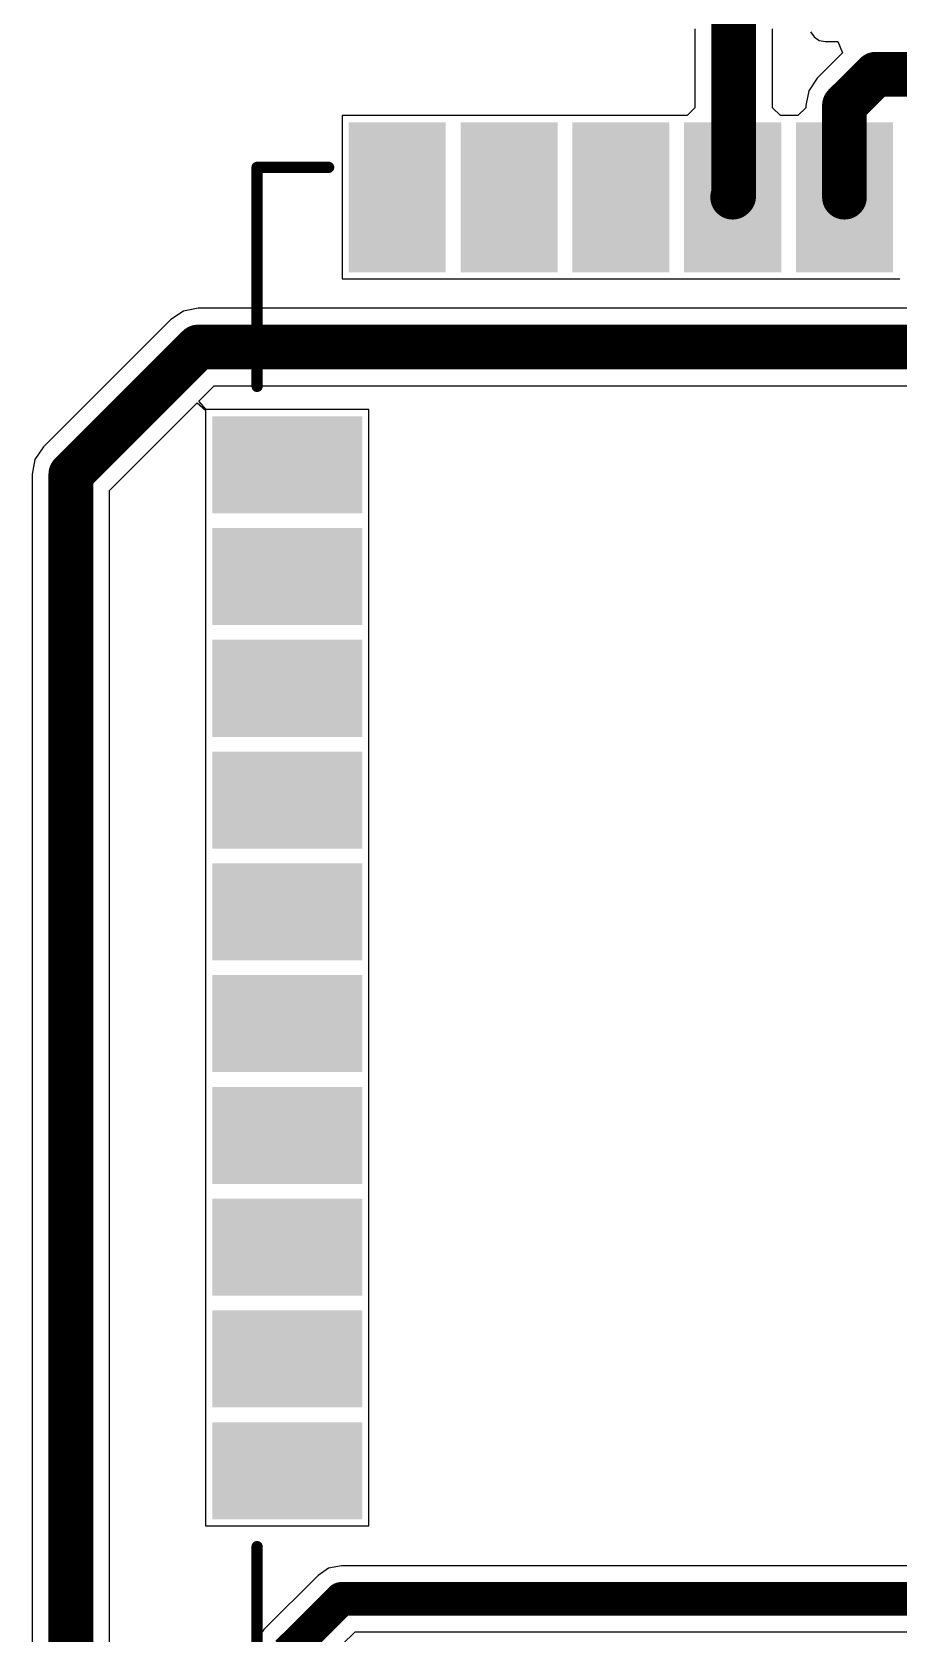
# Model space of a CAD drawing. Header units: inches. Extents: x -5 to 433, y -20 to 71.
# Drawn here: x 56.71 to 66.56, y 31.88 to 50.09 of the extents above; entities that cross this region are included whole.
import ezdxf

# ---------------------------------------------------------------- set-up
doc = ezdxf.new("R2010")
doc.units = ezdxf.units.IN
for name, color, linetype in [('Top Layer', 1, 'Continuous'), ('Top Overlay', 2, 'Continuous'), ('Top Paste', 8, 'Continuous'), ('Top Solder', 216, 'Continuous')]:
    doc.layers.add(name, color=color, linetype=linetype)

msp = doc.modelspace()

# ---------------------------------------------------------------- hatches: boundary and pattern name
at = {"layer": 'Top Layer'}
for points in [[(61.308, 48.959), (61.308, 47.459), (60.408, 47.459), (60.408, 48.959)], [(62.578, 48.959), (62.578, 47.459), (61.678, 47.459), (61.678, 48.959)], [(63.848, 48.959), (63.848, 47.459), (62.948, 47.459), (62.948, 48.959)], [(65.118, 48.959), (65.118, 47.459), (64.218, 47.459), (64.218, 48.959)], [(66.388, 48.959), (66.388, 47.459), (65.488, 47.459), (65.488, 48.959)], [(58.858, 45.619), (60.358, 45.619), (60.358, 44.719), (58.858, 44.719)], [(58.858, 44.349), (60.358, 44.349), (60.358, 43.449), (58.858, 43.449)], [(58.858, 43.079), (60.358, 43.079), (60.358, 42.179), (58.858, 42.179)], [(58.858, 41.809), (60.358, 41.809), (60.358, 40.909), (58.858, 40.909)], [(58.858, 40.539), (60.358, 40.539), (60.358, 39.639), (58.858, 39.639)], [(58.858, 39.269), (60.358, 39.269), (60.358, 38.369), (58.858, 38.369)], [(58.858, 37.999), (60.358, 37.999), (60.358, 37.099), (58.858, 37.099)], [(58.858, 36.729), (60.358, 36.729), (60.358, 35.829), (58.858, 35.829)], [(58.858, 35.459), (60.358, 35.459), (60.358, 34.559), (58.858, 34.559)], [(58.858, 34.189), (60.358, 34.189), (60.358, 33.289), (58.858, 33.289)]]:
    msp.add_hatch(color=1, dxfattribs=at).paths.add_polyline_path(points)
at = {"layer": 'Top Paste'}
for points in [[(61.308, 48.959), (61.308, 47.459), (60.408, 47.459), (60.408, 48.959)], [(62.578, 48.959), (62.578, 47.459), (61.678, 47.459), (61.678, 48.959)], [(63.848, 48.959), (63.848, 47.459), (62.948, 47.459), (62.948, 48.959)], [(65.118, 48.959), (65.118, 47.459), (64.218, 47.459), (64.218, 48.959)], [(66.388, 48.959), (66.388, 47.459), (65.488, 47.459), (65.488, 48.959)], [(58.858, 45.619), (60.358, 45.619), (60.358, 44.719), (58.858, 44.719)], [(58.858, 44.349), (60.358, 44.349), (60.358, 43.449), (58.858, 43.449)], [(58.858, 43.079), (60.358, 43.079), (60.358, 42.179), (58.858, 42.179)], [(58.858, 41.809), (60.358, 41.809), (60.358, 40.909), (58.858, 40.909)], [(58.858, 40.539), (60.358, 40.539), (60.358, 39.639), (58.858, 39.639)], [(58.858, 39.269), (60.358, 39.269), (60.358, 38.369), (58.858, 38.369)], [(58.858, 37.999), (60.358, 37.999), (60.358, 37.099), (58.858, 37.099)], [(58.858, 36.729), (60.358, 36.729), (60.358, 35.829), (58.858, 35.829)], [(58.858, 35.459), (60.358, 35.459), (60.358, 34.559), (58.858, 34.559)], [(58.858, 34.189), (60.358, 34.189), (60.358, 33.289), (58.858, 33.289)]]:
    msp.add_hatch(color=8, dxfattribs=at).paths.add_polyline_path(points)
at = {"layer": 'Top Solder'}
for points in [[(61.41, 49.06), (61.41, 47.357), (60.307, 47.357), (60.307, 49.06)], [(62.68, 49.06), (62.68, 47.357), (61.577, 47.357), (61.577, 49.06)], [(63.95, 49.06), (63.95, 47.357), (62.847, 47.357), (62.847, 49.06)], [(65.22, 49.06), (65.22, 47.357), (64.117, 47.357), (64.117, 49.06)], [(66.49, 49.06), (66.49, 47.357), (65.387, 47.357), (65.387, 49.06)], [(58.757, 45.72), (60.46, 45.72), (60.46, 44.617), (58.757, 44.617)], [(58.757, 44.45), (60.46, 44.45), (60.46, 43.347), (58.757, 43.347)], [(58.757, 43.18), (60.46, 43.18), (60.46, 42.077), (58.757, 42.077)], [(58.757, 41.91), (60.46, 41.91), (60.46, 40.807), (58.757, 40.807)], [(58.757, 40.64), (60.46, 40.64), (60.46, 39.537), (58.757, 39.537)], [(58.757, 39.37), (60.46, 39.37), (60.46, 38.267), (58.757, 38.267)], [(58.757, 38.1), (60.46, 38.1), (60.46, 36.997), (58.757, 36.997)], [(58.757, 36.83), (60.46, 36.83), (60.46, 35.727), (58.757, 35.727)], [(58.757, 35.56), (60.46, 35.56), (60.46, 34.457), (58.757, 34.457)], [(58.757, 34.29), (60.46, 34.29), (60.46, 33.187), (58.757, 33.187)]]:
    msp.add_hatch(color=216, dxfattribs=at).paths.add_polyline_path(points)

# ---------------------------------------------------------------- linework, layer by layer
at = {"layer": 'Top Layer'}
for p, q in [((64.24, 50.121), (64.24, 49.226)), ((65.121, 49.226), (65.121, 50.121)), ((65.554, 50.089), (65.594, 50.031)), ((65.594, 50.031), (65.652, 49.991)), ((65.652, 49.991), (65.722, 49.977)), ((65.722, 49.977), (65.863, 49.977)), ((65.863, 49.977), (65.916, 49.85)), ((65.916, 49.85), (65.627, 49.562)), ((65.627, 49.562), (65.532, 49.419)), ((65.532, 49.419), (65.498, 49.251)), ((64.24, 49.226), (64.15, 49.136)), ((65.21, 49.136), (65.121, 49.226)), ((65.498, 49.226), (65.408, 49.136)), ((65.498, 49.251), (65.498, 49.226)), ((61.374, 49.136), (60.231, 49.136)), ((60.231, 49.136), (60.231, 47.281)), ((61.501, 49.136), (61.374, 49.136)), ((61.613, 49.136), (61.501, 49.136)), ((62.644, 49.136), (61.613, 49.136)), ((62.771, 49.136), (62.644, 49.136)), ((62.883, 49.136), (62.771, 49.136)), ((63.914, 49.136), (62.883, 49.136)), ((64.041, 49.136), (63.914, 49.136)), ((64.15, 49.136), (64.041, 49.136)), ((65.311, 49.136), (65.21, 49.136)), ((65.408, 49.136), (65.311, 49.136)), ((60.231, 47.281), (61.374, 47.281)), ((61.374, 47.281), (61.486, 47.281)), ((61.486, 47.281), (61.613, 47.281)), ((61.613, 47.281), (62.644, 47.281)), ((62.644, 47.281), (62.756, 47.281)), ((62.756, 47.281), (62.883, 47.281)), ((62.883, 47.281), (63.914, 47.281)), ((63.914, 47.281), (64.026, 47.281)), ((64.026, 47.281), (64.153, 47.281)), ((64.153, 47.281), (65.184, 47.281)), ((65.184, 47.281), (65.296, 47.281)), ((65.296, 47.281), (65.423, 47.281)), ((65.423, 47.281), (66.454, 47.281)), ((66.454, 47.281), (66.566, 47.281)), ((58.286, 46.819), (56.839, 45.371)), ((58.429, 46.914), (58.286, 46.819)), ((58.598, 46.948), (58.429, 46.914)), ((67.864, 46.948), (58.598, 46.948)), ((58.605, 45.892), (58.78, 46.067)), ((58.78, 46.067), (68.047, 46.067)), ((57.59, 44.877), (58.585, 45.872)), ((58.585, 45.872), (58.681, 45.788)), ((58.689, 45.796), (58.605, 45.892)), ((58.681, 45.788), (58.681, 45.673)), ((58.807, 45.796), (58.689, 45.796)), ((60.536, 45.796), (58.807, 45.796)), ((60.536, 44.653), (60.536, 45.796)), ((58.681, 45.673), (58.681, 44.653)), ((56.839, 45.371), (56.743, 45.228)), ((56.743, 45.228), (56.71, 45.06)), ((56.71, 45.06), (56.71, 0.884)), ((57.59, 0.701), (57.59, 44.877)), ((58.681, 44.653), (58.681, 44.541)), ((60.536, 44.526), (60.536, 44.653)), ((58.681, 44.541), (58.681, 44.414)), ((58.681, 44.414), (58.681, 43.383)), ((60.536, 44.414), (60.536, 44.526)), ((60.536, 43.383), (60.536, 44.414)), ((58.681, 43.383), (58.681, 43.271)), ((60.536, 43.256), (60.536, 43.383)), ((58.681, 43.271), (58.681, 43.144)), ((58.681, 43.144), (58.681, 42.113)), ((60.536, 43.144), (60.536, 43.256)), ((60.536, 42.113), (60.536, 43.144)), ((58.681, 42.113), (58.681, 42.001)), ((60.536, 41.986), (60.536, 42.113)), ((58.681, 42.001), (58.681, 41.874)), ((58.681, 41.874), (58.681, 40.843)), ((60.536, 41.874), (60.536, 41.986)), ((60.536, 40.843), (60.536, 41.874)), ((58.681, 40.843), (58.681, 40.731)), ((60.536, 40.716), (60.536, 40.843)), ((58.681, 40.731), (58.681, 40.604)), ((58.681, 40.604), (58.681, 39.573)), ((60.536, 40.604), (60.536, 40.716)), ((60.536, 39.573), (60.536, 40.604)), ((58.681, 39.573), (58.681, 39.461)), ((60.536, 39.446), (60.536, 39.573)), ((58.681, 39.461), (58.681, 39.334)), ((58.681, 39.334), (58.681, 38.303)), ((60.536, 39.334), (60.536, 39.446)), ((60.536, 38.303), (60.536, 39.334)), ((58.681, 38.303), (58.681, 38.191)), ((60.536, 38.176), (60.536, 38.303)), ((58.681, 38.191), (58.681, 38.064)), ((58.681, 38.064), (58.681, 37.033)), ((60.536, 38.064), (60.536, 38.176)), ((60.536, 37.033), (60.536, 38.064)), ((58.681, 37.033), (58.681, 36.921)), ((60.536, 36.906), (60.536, 37.033)), ((58.681, 36.921), (58.681, 36.794)), ((58.681, 36.794), (58.681, 35.763)), ((60.536, 36.794), (60.536, 36.906)), ((60.536, 35.763), (60.536, 36.794)), ((58.681, 35.763), (58.681, 35.651)), ((60.536, 35.636), (60.536, 35.763)), ((58.681, 35.651), (58.681, 35.524)), ((58.681, 35.524), (58.681, 34.493)), ((60.536, 35.524), (60.536, 35.636)), ((60.536, 34.493), (60.536, 35.524)), ((58.681, 34.493), (58.681, 34.381)), ((60.536, 34.366), (60.536, 34.493)), ((58.681, 34.381), (58.681, 34.254)), ((58.681, 34.254), (58.681, 33.111)), ((60.536, 34.254), (60.536, 34.366)), ((60.536, 33.111), (60.536, 34.254)), ((58.681, 33.111), (60.536, 33.111)), ((60.079, 32.63), (59.958, 32.549)), ((60.223, 32.659), (60.079, 32.63)), ((73.835, 32.659), (60.223, 32.659)), ((59.958, 32.549), (59.343, 31.934)), ((59.343, 31.934), (59.261, 31.812)), ((60.234, 31.763), (60.379, 31.908)), ((60.379, 31.908), (73.99, 31.908))]:
    msp.add_line(p, q, dxfattribs=at)
for points in [[(64.68, 48.221, 0.508, 0.508, 0), (64.68, 50.743, 0.508, 0.508, 0)], [(65.938, 49.251, 0.508, 0.508, 0), (66.294, 49.606, 0.508, 0.508, 0)], [(66.294, 49.606, 0.508, 0.508, 0), (68.707, 49.606, 0.508, 0.508, 0)], [(65.938, 48.209, 0.508, 0.508, 0), (65.938, 49.251, 0.508, 0.508, 0)], [(64.668, 48.209, 0.508, 0.508, 0), (64.68, 48.221, 0.508, 0.508, 0)], [(57.15, 45.06, 0.508, 0.508, 0), (58.598, 46.507, 0.508, 0.508, 0)], [(58.598, 46.507, 0.508, 0.508, 0), (68.047, 46.507, 0.508, 0.508, 0)], [(57.15, 0.701, 0.508, 0.508, 0), (57.15, 45.06, 0.508, 0.508, 0)], [(59.608, 31.669, 0.381, 0.381, 0), (60.223, 32.283, 0.381, 0.381, 0)], [(60.223, 32.283, 0.381, 0.381, 0), (73.99, 32.283, 0.381, 0.381, 0)]]:
    msp.add_lwpolyline(points, format="xyseb", dxfattribs=at)
for points in [[(66.167, 49.606, 0.254, 0.254, 1), (66.421, 49.606, 0.254, 0.254, 1)], [(66.167, 49.606, 0.254, 0.254, 1), (66.421, 49.606, 0.254, 0.254, 1)], [(65.811, 49.251, 0.254, 0.254, 1), (66.065, 49.251, 0.254, 0.254, 1)], [(65.811, 49.251, 0.254, 0.254, 1), (66.065, 49.251, 0.254, 0.254, 1)], [(64.541, 48.209, 0.254, 0.254, 1), (64.795, 48.209, 0.254, 0.254, 1)], [(64.553, 48.221, 0.254, 0.254, 1), (64.807, 48.221, 0.254, 0.254, 1)], [(64.553, 48.221, 0.254, 0.254, 1), (64.807, 48.221, 0.254, 0.254, 1)], [(65.811, 48.209, 0.254, 0.254, 1), (66.065, 48.209, 0.254, 0.254, 1)], [(58.471, 46.507, 0.254, 0.254, 1), (58.725, 46.507, 0.254, 0.254, 1)], [(58.471, 46.507, 0.254, 0.254, 1), (58.725, 46.507, 0.254, 0.254, 1)], [(57.023, 45.06, 0.254, 0.254, 1), (57.277, 45.06, 0.254, 0.254, 1)], [(57.023, 45.06, 0.254, 0.254, 1), (57.277, 45.06, 0.254, 0.254, 1)], [(60.128, 32.283, 0.191, 0.191, 1), (60.318, 32.283, 0.191, 0.191, 1)], [(60.128, 32.283, 0.191, 0.191, 1), (60.318, 32.283, 0.191, 0.191, 1)]]:
    msp.add_lwpolyline(points, format="xyseb", close=True, dxfattribs=at)
at = {"layer": 'Top Overlay'}
for points in [[(59.266, 46.059, 0.127, 0.127, 0), (59.266, 48.548, 0.127, 0.127, 0)], [(59.266, 48.548, 0.127, 0.127, 0), (60.079, 48.548, 0.127, 0.127, 0)], [(59.266, 30.387, 0.127, 0.127, 0), (59.266, 32.876, 0.127, 0.127, 0)]]:
    msp.add_lwpolyline(points, format="xyseb", dxfattribs=at)
for points in [[(59.234, 48.548, 0.0635, 0.0635, 1), (59.298, 48.548, 0.0635, 0.0635, 1)], [(59.234, 48.548, 0.0635, 0.0635, 1), (59.298, 48.548, 0.0635, 0.0635, 1)], [(60.047, 48.548, 0.0635, 0.0635, 1), (60.111, 48.548, 0.0635, 0.0635, 1)], [(59.234, 46.059, 0.0635, 0.0635, 1), (59.298, 46.059, 0.0635, 0.0635, 1)], [(59.234, 32.876, 0.0635, 0.0635, 1), (59.298, 32.876, 0.0635, 0.0635, 1)]]:
    msp.add_lwpolyline(points, format="xyseb", close=True, dxfattribs=at)

doc.saveas('drawing.dxf')
